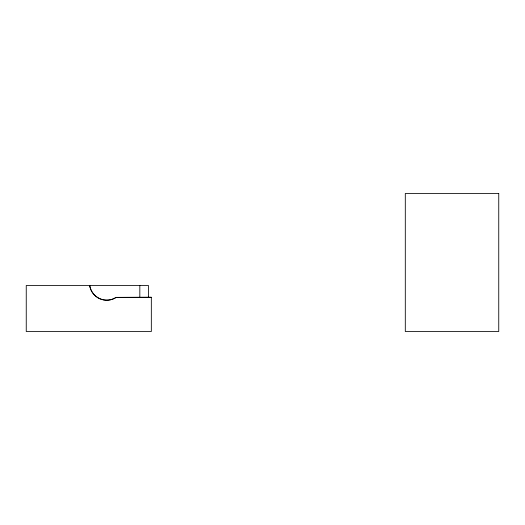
<?xml version="1.0" encoding="UTF-8"?>
<svg xmlns="http://www.w3.org/2000/svg" width="525" height="525" viewBox="0 0 525 525"><rect width="100%" height="100%" fill="white"/><g stroke="black" fill="none" stroke-linecap="round" stroke-linejoin="round"><path stroke-width="0.79" d="M148.457 297.609L148.457 285.502L26.25 285.502L26.25 331.511L151.331 331.511L151.331 297.294L116.156 297.386A17.325 17.253 -90 0 1 89.703 285.62M151.331 297.294L116.156 297.386A17.253 17.253 0 0 1 89.722 285.613L89.709 285.502M139.827 285.502L139.827 297.609M498.75 193.489L405.3 193.489L405.3 331.511L498.75 331.511L498.75 193.489"/></g></svg>
